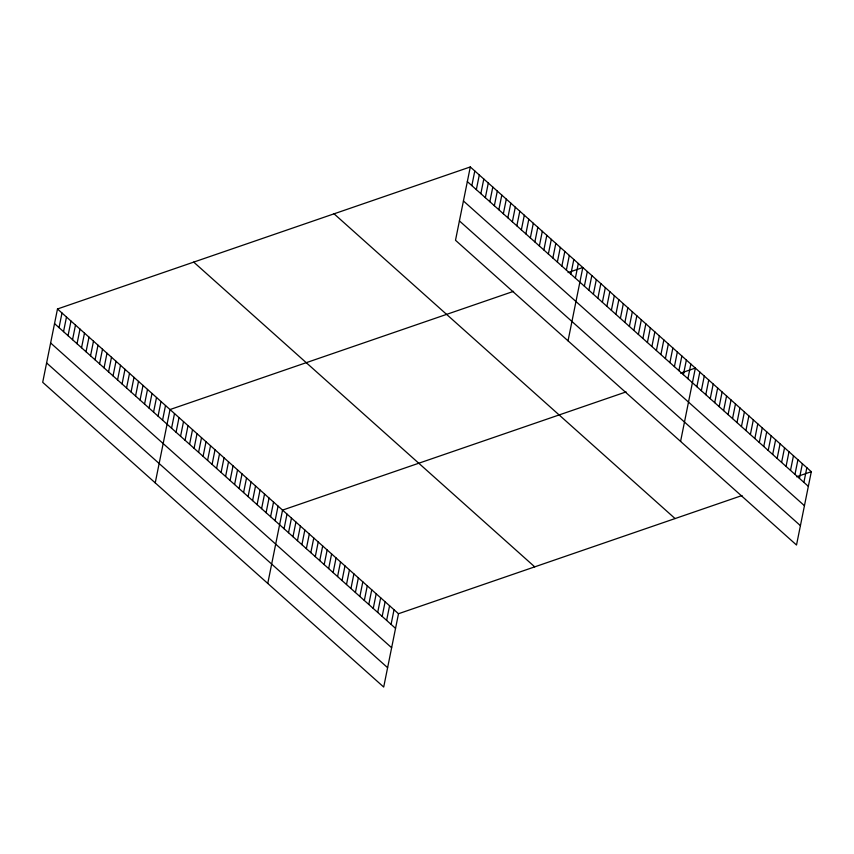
<?xml version="1.0" encoding="UTF-8"?>
<svg xmlns="http://www.w3.org/2000/svg" width="854" height="854" viewBox="0 0 854 854"><rect width="100%" height="100%" fill="white"/><g stroke="black" fill="none" stroke-linecap="round" stroke-linejoin="round"><path stroke-width="1.28" d="M470.298 166.946L455.502 240.273L796.515 545.023L811.3 471.696L470.298 166.946L57.485 308.977L42.7 382.304L383.702 687.054L398.498 613.727L742.051 495.523M59.033 327.637L61.99 313.002M63.538 331.662L66.484 317.015M68.042 335.686L70.989 321.04M72.537 339.711L75.494 325.064M77.041 343.735L79.988 329.089M81.546 347.749L84.493 333.113M86.04 351.773L88.997 337.138M90.545 355.798L93.492 341.152M95.05 359.822L97.996 345.176M99.544 363.847L102.501 349.201M104.049 367.871L106.996 353.225M108.554 371.885L111.5 357.25M113.048 375.909L116.005 361.274M117.553 379.934L120.499 365.288M122.058 383.958L125.004 369.312M126.552 387.983L129.509 373.337M131.057 392.007L134.003 377.361M135.562 396.021L138.508 381.386M140.056 400.046L143.013 385.41M144.561 404.07L147.507 389.424M149.066 408.095L152.012 393.448M153.56 412.119L156.517 397.473M158.065 416.144L161.011 401.497M162.57 420.157L165.516 405.522M155.236 482.873L170.021 409.546L513.574 291.342M171.569 428.206L174.515 413.56M176.073 432.231L179.02 417.585M180.568 436.255L183.525 421.609M185.072 440.28L188.019 425.634M189.577 444.293L192.524 429.658M194.071 448.318L197.028 433.683M198.576 452.342L201.523 437.696M203.081 456.367L206.027 441.721M207.575 460.391L210.532 445.745M212.08 464.416L215.027 449.77M216.585 468.43L219.531 453.794M221.079 472.454L224.036 457.819M225.584 476.479L228.53 461.833M230.089 480.503L233.035 465.857M234.583 484.528L237.54 469.881M239.088 488.552L242.034 473.906M243.593 492.566L246.539 477.93M248.087 496.59L251.044 481.955M252.592 500.615L255.538 485.969M257.097 504.639L260.043 489.993M261.591 508.664L264.548 494.018M266.096 512.688L269.042 498.042M270.601 516.702L273.547 502.067M275.095 520.726L278.052 506.091M267.761 583.442L282.546 510.105L626.11 391.901M284.062 528.733L287.008 514.097M288.513 532.725L291.47 518.079M292.975 536.707L295.932 522.061M297.438 540.689L300.384 526.053M301.9 544.681L304.846 530.035M306.351 548.663L309.308 534.017M310.813 552.645L313.77 538.009M315.275 556.637L318.222 541.991M319.738 560.619L322.684 545.973M324.189 564.601L327.146 549.965M328.651 568.593L331.608 553.947M333.113 572.575L336.06 557.929M337.565 576.557L340.522 561.911M342.027 580.539L344.984 565.903M346.489 584.531L349.446 569.885M350.951 588.513L353.898 573.867M355.403 592.495L358.36 577.859M359.865 596.487L362.822 581.841M364.327 600.469L367.273 585.823M368.789 604.451L371.736 589.815M373.241 608.443L376.198 593.797M377.703 612.425L380.66 597.779M382.165 616.407L385.111 601.771M471.846 185.606L474.792 170.971M386.627 620.399L389.573 605.753M476.34 189.631L479.297 174.995M391.079 624.381L394.036 609.735M480.845 193.655L483.802 179.009M485.35 197.68L488.296 183.034M489.844 201.704L492.801 187.058M494.349 205.729L497.306 191.082M498.853 209.742L501.8 195.107M503.348 213.767L506.305 199.131M507.852 217.791L510.809 203.145M512.357 221.816L515.304 207.17M516.851 225.84L519.808 211.194M521.356 229.865L524.313 215.219M525.861 233.879L528.807 219.243M530.355 237.903L533.312 223.268M534.86 241.928L537.817 227.281M539.365 245.952L542.311 231.306M543.859 249.976L546.816 235.33M548.364 254.001L551.321 239.355M552.869 258.015L555.815 243.379M557.363 262.039L560.32 247.404M561.868 266.064L564.825 251.418M566.373 270.088L569.319 255.442M570.867 274.113L573.824 259.467M575.372 278.137L578.329 263.491M568.038 340.842L582.823 267.515L568.07 272.586M584.371 286.175L587.328 271.54M588.876 290.2L591.833 275.554M593.381 294.224L596.327 279.578M597.875 298.249L600.832 283.603M602.38 302.273L605.337 287.627M606.884 306.287L609.831 291.652M611.379 310.312L614.336 295.676M615.883 314.336L618.84 299.69M620.388 318.361L623.335 303.714M624.882 322.385L627.839 307.739M629.387 326.409L632.344 311.763M633.892 330.423L636.838 315.788M638.386 334.448L641.343 319.812M642.891 338.472L645.848 323.826M647.396 342.497L650.342 327.851M651.89 346.521L654.847 331.875M656.395 350.546L659.352 335.9M660.9 354.559L663.846 339.924M665.394 358.584L668.351 343.948M669.899 362.608L672.856 347.962M674.404 366.633L677.35 351.987M678.898 370.657L681.855 356.011M683.403 374.671L686.36 360.036M687.908 378.696L690.854 364.06M680.574 441.411L695.359 368.074L680.595 373.155M696.864 386.702L699.821 372.066M701.326 390.694L704.272 376.048M705.788 394.676L708.735 380.03M710.24 398.658L713.197 384.022M714.702 402.65L717.659 388.004M719.164 406.632L722.11 391.986M723.616 410.614L726.573 395.978M728.078 414.606L731.035 399.96M732.54 418.588L735.486 403.942M737.002 422.57L739.948 407.934M741.453 426.562L744.41 411.916M745.916 430.544L748.873 415.898M750.378 434.526L753.324 419.89M754.84 438.518L757.786 423.872M759.291 442.5L762.248 427.854M763.754 446.482L766.711 431.846M768.216 450.474L771.162 435.828M772.678 454.456L775.624 439.81M777.129 458.438L780.086 443.802M781.591 462.43L784.548 447.784M786.054 466.412L789 451.766M790.505 470.394L793.462 455.748M794.967 474.376L797.924 459.74M799.429 478.368L802.386 463.722M803.892 482.35L806.838 467.704M796.547 476.767L811.3 471.696M467.341 181.592L808.343 486.332M463.434 200.957L804.447 505.707M459.409 220.908L800.422 525.658M334.063 213.82L675.076 518.559M193.709 262.103L534.721 566.853M57.485 308.977L398.498 613.727M54.539 323.613L395.541 628.363M50.632 342.988L391.634 647.738M46.607 362.939L387.609 667.689"/></g></svg>
